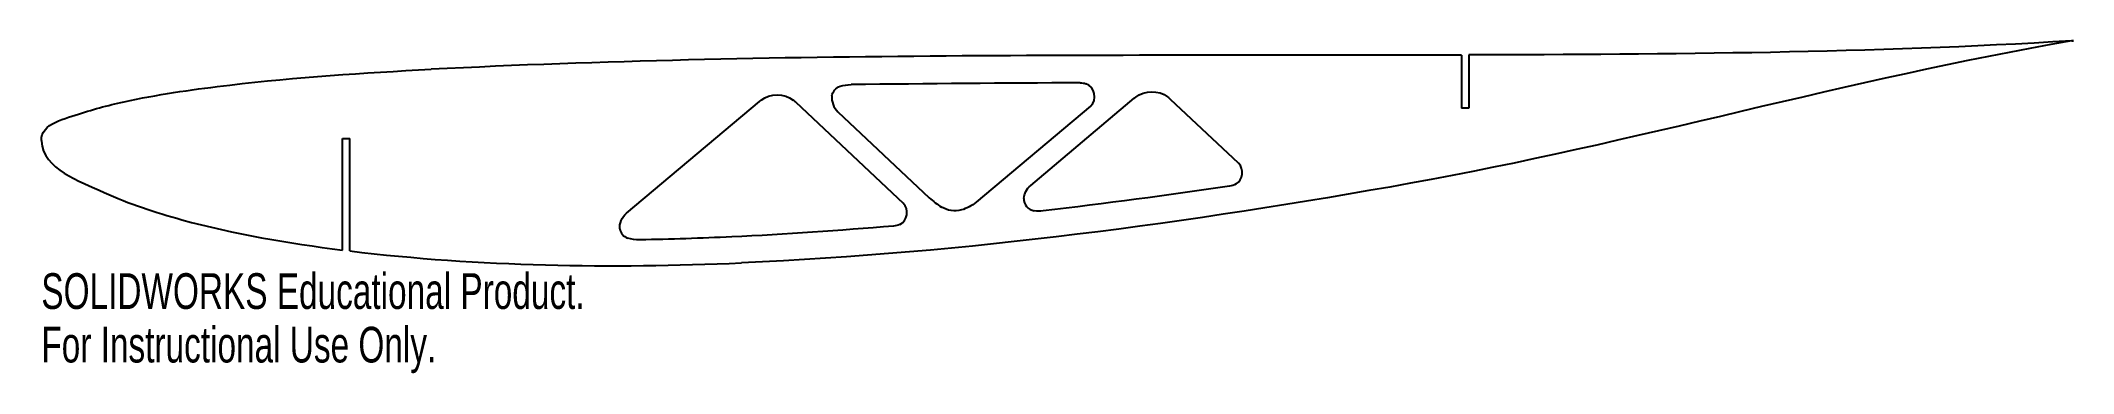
# Model space of a CAD drawing. Header units: millimetres. Extents: x 115 to 391, y -53 to -8.
import ezdxf

# ---------------------------------------------------------------- set-up
doc = ezdxf.new("R2010")
doc.units = ezdxf.units.MM
doc.styles.add('SLDTEXTSTYLE0', font='TXT', dxfattribs={"width": 0.7})

msp = doc.modelspace()

# ---------------------------------------------------------------- linework, layer by layer
at = {"color": 7, "linetype": 'Continuous', "lineweight": 25}
for p, q in [((307.61, -10.34), (307.61, -17.54)), ((308.61, -10.33), (308.61, -17.54)), ((249.19, -28), (263.24, -16.2)), ((277.37, -25), (268.17, -16.35)), ((194.37, -31.76), (212.39, -16.64)), ((217.33, -16.74), (231.9, -30.41)), ((223.05, -18.03), (235.44, -29.66)), ((257.3, -17.25), (241.79, -30.26)), ((308.61, -17.54), (307.61, -17.54)), ((155.85, -36.74), (155.85, -21.64)), ((155.85, -21.64), (156.85, -21.64)), ((156.85, -36.87), (156.85, -21.64))]:
    msp.add_line(p, q, dxfattribs=at)
for points in [[(307.61, -10.34), (261.03, -10.48), (214.39, -9.94), (167.89, -12.27)], [(390.36, -8.42), (363.23, -10.1), (335.87, -10.25), (308.61, -10.33)], [(390.59, -8.4), (390.51, -8.42), (390.42, -8.43), (390.34, -8.44)], [(390.36, -8.42), (390.44, -8.41), (390.51, -8.41), (390.59, -8.4)], [(212.39, -16.64), (212.47, -16.58), (212.55, -16.51), (212.62, -16.45)], [(212.62, -16.45), (213.86, -15.48), (215.76, -15.48), (216.99, -16.44)], [(217.33, -16.74), (217.22, -16.64), (217.11, -16.54), (216.99, -16.44)], [(222.24, -15.88), (222.14, -16.62), (222.46, -17.48), (223.05, -18.03)], [(222.24, -15.88), (222.32, -15.29), (222.76, -14.76), (223.35, -14.57)], [(223.35, -14.57), (223.8, -14.44), (224.31, -14.35), (224.83, -14.34)], [(255.9, -14.1), (245.65, -14.15), (235.17, -14.23), (224.83, -14.34)], [(255.9, -14.1), (256.17, -14.1), (256.43, -14.14), (256.68, -14.22)], [(257.3, -17.25), (258.27, -16.44), (257.88, -14.58), (256.68, -14.22)], [(263.24, -16.2), (263.3, -16.15), (263.36, -16.1), (263.43, -16.05)], [(263.43, -16.05), (264.65, -15.08), (266.53, -15.06), (267.76, -16)], [(267.76, -16), (267.9, -16.11), (268.04, -16.23), (268.17, -16.35)], [(115.02, -21.92), (115.02, -21.94), (115.02, -21.96), (115.02, -21.99)], [(115.02, -21.99), (115.02, -21.99), (115.02, -21.99), (115.02, -21.99)], [(277.04, -27.79), (277.98, -27.27), (278.17, -25.76), (277.37, -25)], [(235.44, -29.66), (235.95, -30.13), (236.51, -30.56), (237.09, -30.92)], [(241.79, -30.26), (241.2, -30.75), (240.51, -31.12), (239.79, -31.31)], [(248.26, -29.75), (248.21, -30.54), (248.86, -31.33), (249.67, -31.43)], [(248.26, -29.75), (248.3, -29.12), (248.65, -28.45), (249.19, -28)], [(276.13, -28.1), (267.71, -29.33), (259.24, -30.47), (250.88, -31.44)], [(277.04, -27.79), (276.76, -27.95), (276.45, -28.05), (276.13, -28.1)], [(193.47, -33.89), (193.38, -33.17), (193.73, -32.3), (194.37, -31.76)], [(231.43, -33.28), (232.47, -32.82), (232.75, -31.2), (231.9, -30.41)], [(239.79, -31.31), (238.89, -31.56), (237.89, -31.41), (237.09, -30.92)], [(250.88, -31.44), (250.47, -31.49), (250.06, -31.48), (249.67, -31.43)], [(193.47, -33.89), (193.55, -34.44), (193.96, -34.94), (194.52, -35.12)], [(196.2, -35.36), (195.6, -35.37), (195.01, -35.27), (194.52, -35.12)], [(208.65, -34.96), (204.5, -35.15), (200.35, -35.29), (196.2, -35.36)], [(230.59, -33.49), (223.28, -34.11), (215.96, -34.62), (208.65, -34.96)], [(231.43, -33.28), (231.16, -33.39), (230.88, -33.46), (230.59, -33.49)], [(156.85, -36.87), (174.5, -38.98), (192.26, -39.25), (209.97, -38.47)]]:
    msp.add_open_spline(points, degree=3, dxfattribs=at)
for points, knots in [([(390.34, -8.44), (360.27, -13.59), (330.75, -22.32), (270.65, -33.09), (240.4, -37.15), (209.97, -38.47)], [0, 0, 0, 0, 0.5, 0.5, 1, 1, 1, 1]), ([(115.02, -21.92), (114.93, -19.55), (118.34, -18.95), (122.62, -17.49), (124.84, -16.96), (131.53, -15.55), (136.04, -14.94), (149.63, -13.34), (158.72, -12.73), (167.89, -12.27)], [0, 0, 0, 0, 0.125, 0.125, 0.25, 0.25, 0.5, 0.5, 1, 1, 1, 1]), ([(115.02, -21.99), (115.32, -25.85), (120.14, -27.38), (126.93, -30.49), (130.48, -31.65), (141.22, -34.6), (148.53, -35.83), (155.85, -36.74)], [0, 0, 0, 0, 0.25, 0.25, 0.5, 0.5, 1, 1, 1, 1])]:
    msp.add_open_spline(points, degree=3, knots=knots, dxfattribs=at)

# ---------------------------------------------------------------- texts
at = {"color": 7, "linetype": 'Continuous', "char_height": 4.8336, "attachment_point": 1, "style": 'SLDTEXTSTYLE0'}
for s, insert in [('SOLIDWORKS Educational Product.', (115.02, -39.88)), ('For Instructional Use Only.', (115.02, -47.13))]:
    msp.add_mtext(s, dxfattribs=dict(at, insert=insert))

doc.saveas('drawing.dxf')
